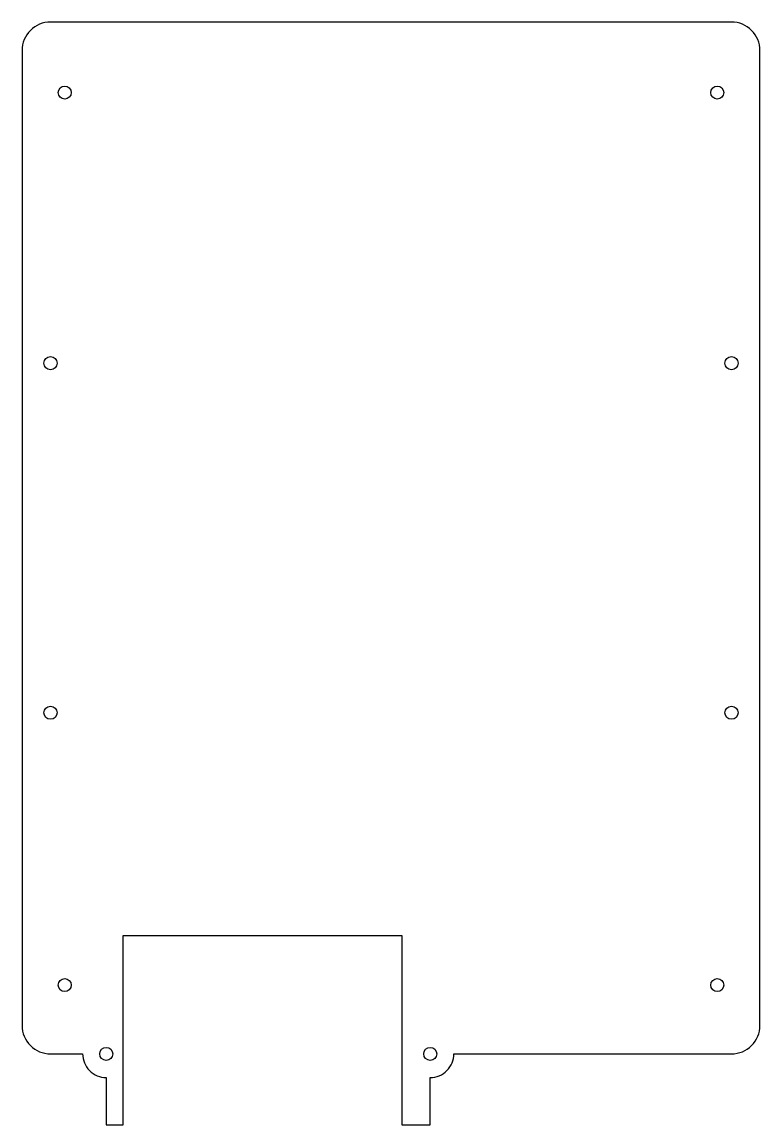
# Model space of a CAD drawing. Header units: millimetres. Extents: x -8 to 122, y -182 to 12.
import ezdxf

# ---------------------------------------------------------------- set-up
doc = ezdxf.new("R2010")
doc.units = ezdxf.units.MM
doc.layers.get('0').update_dxf_attribs({"linetype": 'CONTINUOUS'})

msp = doc.modelspace()

# ---------------------------------------------------------------- linework, layer by layer
msp.add_lwpolyline([(3.16, -169.1, 0.414214), (7.31, -173.25), (7.31, -181.6), (10.31, -181.6), (10.31, -148.25), (59.31, -148.25), (59.31, -181.6), (64.31, -181.6), (64.31, -173.25, 0.414214), (68.46, -169.1), (117.3, -169.1, 0.414214), (122.3, -164.1), (122.3, 7.4, 0.414214), (117.3, 12.4), (-2.5, 12.4, 0.414214), (-7.5, 7.4), (-7.5, -164.1, 0.414214), (-2.5, -169.1)], format="xyb", close=True)
for centre in [(0, 0), (114.8, 0), (-2.5, -47.6), (117.3, -47.6), (-2.5, -109.1), (117.3, -109.1), (0, -157), (114.8, -157), (7.31, -169.1), (64.31, -169.1)]:
    msp.add_circle(centre, 1.15)

doc.saveas('drawing.dxf')
